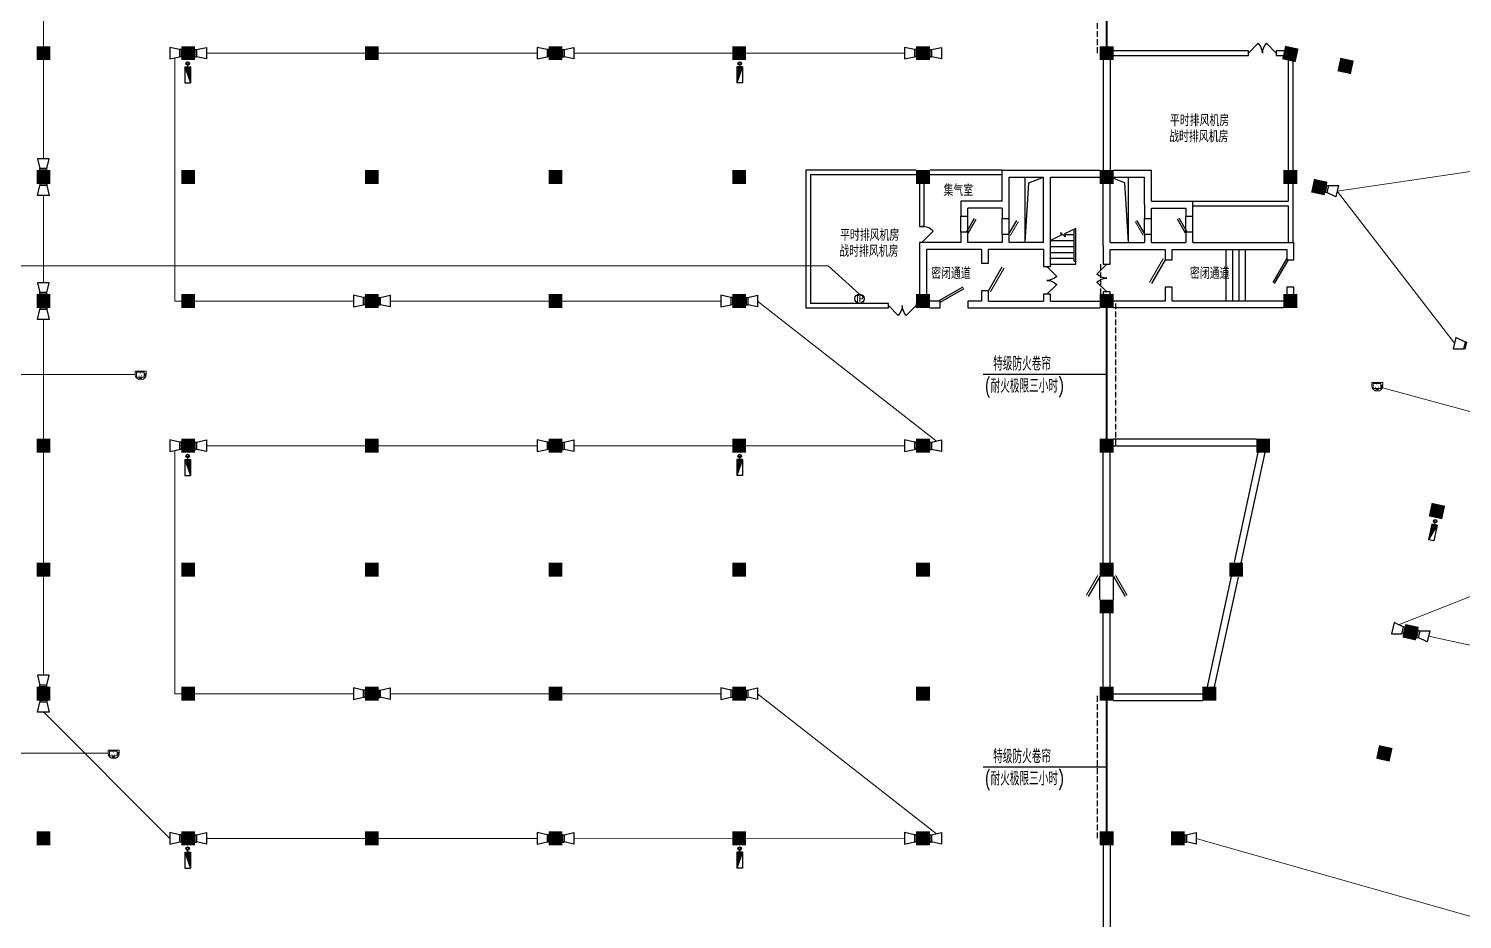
# Model space of a CAD drawing. Extents: x 791398 to 2325386, y -987887 to -518217.
# Drawn here: x 1444951 to 1507381, y -802477 to -763687 of the extents above; entities that cross this region are included whole.
import ezdxf
from ezdxf.enums import TextEntityAlignment as Align

# ---------------------------------------------------------------- set-up
doc = ezdxf.new("R2010")
doc.units = 0
doc.header["$LTSCALE"] = 1000
doc.header["$MEASUREMENT"] = 0
doc.linetypes.add('BORDER', pattern=[1.75, 0.5, -0.25, 0.5, -0.25, 0, -0.25])
doc.linetypes.add('DASH', pattern=[0.35, 0.25, -0.1])
for name, color, linetype in [('COLUMN', 252, 'Continuous'), ('HT-TEXT', 7, 'Continuous'), ('JPS-X', 1, 'BORDER'), ('JPS-XHS', 7, 'Continuous'), ('PS房间字', 3, 'Continuous'), ('RD-equip', 3, 'Continuous'), ('RD-text', 4, 'Continuous'), ('STAIR', 9, 'Continuous'), ('TEXT', 7, 'Continuous'), ('WALL', 8, 'Continuous'), ('WINDOW', 8, 'Continuous'), ('ZS封堵', 40, 'Continuous'), ('ZS房间字', 6, 'Continuous')]:
    doc.layers.add(name, color=color, linetype=linetype)
doc.layers.add('RD-line', color=2, linetype='Continuous', lineweight=0)
doc.styles.add('_TCH_DIM', font='SIMPLEX', dxfattribs={"bigfont": 'GBCBIG'})
doc.styles.add('_TEL_DIM', font='SIMPLEX', dxfattribs={"width": 0.8, "height": 3.5, "bigfont": 'HZTXT'})
doc.styles.add('FS1', font='txt4', dxfattribs={"width": 0.8, "bigfont": 'fstxt'})
doc.styles.add('FS2', font='tjromans.shx', dxfattribs={"width": 0.8, "bigfont": 'tjhztxt.shx'})
doc.linetypes.add('BRA', pattern='A,2.8,-0.1,["B",_TEL_DIM,S=0.07,R=0,X=0,Y=-0.12],-0.25', length=3.15)
doc.linetypes.add('CCTV', pattern='A,2.8,-0.1,["V",_TEL_DIM,S=0.07,R=0,X=0,Y=-0.12],-0.25', length=3.15)
doc.linetypes.add('TD', pattern='A,2.8,-0.1,["C",_TEL_DIM,S=0.07,R=0,X=0,Y=-0.12],-0.25', length=3.15)

# ---------------------------------------------------------------- blocks, each defined once
blk = doc.blocks.new('FF')
at = {"linetype": 'Continuous'}
for radius in [75, 60]:
    blk.add_circle((0, 0), radius, dxfattribs=at)
blk = doc.blocks.new('DXHS')
at = {"layer": 'JPS-XHS'}
blk.add_hatch(color=256, dxfattribs=at).paths.add_polyline_path([(-350, 240), (-350, 0), (350, 0)])
at = {"layer": 'JPS-XHS', "linetype": 'Continuous'}
for p, q in [((-350, 240), (-350, 0)), ((-350, 240), (350, 240)), ((-350, 0), (350, 0)), ((350, 240), (350, 0))]:
    blk.add_line(p, q, dxfattribs=at)
at = {"layer": 'JPS-XHS'}
blk.add_line((-350, 240), (350, 0), dxfattribs=at)
blk = doc.blocks.new('xxhhsss')
at = {"layer": 'JPS-X', "const_width": 50}
for points in [[(-13285, -67016), (-13285, -66866)], [(10755, -67016), (10755, -66866)], [(-13285, -84116), (-13285, -83966)], [(10755, -84116), (10755, -83966)], [(41009, -86953), (41041, -86806)], [(-13285, -101216), (-13285, -101066)], [(10755, -101216), (10755, -101066)]]:
    blk.add_lwpolyline(points, dxfattribs=at)
at = {"layer": 'JPS-X'}
for p, rotation in [((-13285, -66866), 90), ((10755, -66866), 270), ((-13285, -83966), 90), ((10755, -83966), 270), ((41041, -86806), 257.7513756366785), ((-13285, -101066), 90), ((10755, -101066), 270)]:
    blk.add_blockref('FF', p, dxfattribs=dict(at, rotation=rotation))
at = {"layer": 'JPS-XHS', "xscale": -1, "rotation": 90}
for p in [(-13165, -67366), (-13165, -84466), (-13165, -101566)]:
    blk.add_blockref('DXHS', p, dxfattribs=at)
at = {"layer": 'JPS-XHS'}
for p, rotation in [((10635, -67366), 270), ((10635, -84466), 270), ((40818, -87270), 257.7513756366785), ((10635, -101566), 270)]:
    blk.add_blockref('DXHS', p, dxfattribs=dict(at, rotation=rotation))
blk = doc.blocks.new('_FZH')
blk.add_solid([(-0.5, -0.5), (0.5, -0.5), (-0.5, 0.5), (0.5, 0.5)])
blk = doc.blocks.new('$DorLib2D$00000192')
at = {"color": 0}
blk.add_line((-0.5, 0.125), (0.366, 0.625), dxfattribs=at)
at = {"color": 0, "const_width": 0.0417}
blk.add_lwpolyline([(-0.542, 0.197), (0.324, 0.697)], dxfattribs=at)
blk = doc.blocks.new('$DorLib2D$00000181')
at = {"color": 0}
for p, q in [((-0.533, 0.141), (0.333, 0.641)), ((-0.5, 0.083), (0.366, 0.583))]:
    blk.add_line(p, q, dxfattribs=at)
blk = doc.blocks.new('$DorLib2D$00000116')
at = {"color": 0}
for p, q in [((-0.5, 0), (-0.146, 0.354)), ((0.5, 0), (0.146, 0.354))]:
    blk.add_line(p, q, dxfattribs=at)
for centre, start, end in [((-0.5, 0), 0, 45), ((0.5, 0), 135, 180)]:
    blk.add_arc(centre, 0.5, start, end, dxfattribs=at)
blk = doc.blocks.new('$DorLib2D$00000190')
at = {"color": 0}
blk.add_line((-0.5, 0.187), (0.366, 0.687), dxfattribs=at)
at = {"color": 0, "const_width": 0.0625}
blk.add_lwpolyline([(-0.562, 0.296), (0.304, 0.796)], dxfattribs=at)
blk = doc.blocks.new('$DorLib2D$00000180')
at = {"color": 0}
for p, q in [((-0.557, 0.242), (0.309, 0.742)), ((-0.5, 0.143), (0.366, 0.643))]:
    blk.add_line(p, q, dxfattribs=at)
blk = doc.blocks.new('$DorLib2D$00000114')
at = {"color": 0}
blk.add_line((0.5, 0), (-0.207, 0.707), dxfattribs=at)
blk.add_arc((0.5, 0), 1, 135, 180, dxfattribs=at)
blk = doc.blocks.new('$DorLib2D$00000191')
at = {"color": 0}
blk.add_line((-0.5, 0.15), (0.366, 0.65), dxfattribs=at)
at = {"color": 0, "const_width": 0.05}
blk.add_lwpolyline([(-0.55, 0.237), (0.316, 0.737)], dxfattribs=at)
blk = doc.blocks.new('dadadadadadadad')
at = {"layer": 'RD-equip'}
for p, q in [((-157, 0), (-157, -70)), ((-157, 0), (157, 0)), ((157, 0), (157, -70)), ((-154, -70), (-253, -500)), ((-253, -500), (248, -500)), ((-157, -70), (157, -70)), ((248, -500), (155, -70))]:
    blk.add_line(p, q, dxfattribs=at)
blk = doc.blocks.new('PCY07')
at = {"color": 0, "lineweight": -2}
for p, q in [((-321, 0), (-321, 182)), ((-321, 182), (321, 182)), ((-249, -161), (-249, 129)), ((-249, 129), (205, 129)), ((205, 129), (205, -161)), ((321, 0), (321, 182)), ((205, -161), (-249, -161))]:
    blk.add_line(p, q, dxfattribs=at)
at = {"color": 0, "lineweight": -2, "const_width": 25}
for points in [[(-34, 48, 1), (-9, 48, 1)], [(-111, -81, 1), (-86, -81, 1)], [(67, -81, -1), (42, -81, -1)]]:
    blk.add_lwpolyline(points, format="xyb", close=True, dxfattribs=at)
at = {"color": 0, "lineweight": -2, "const_width": 80}
blk.add_lwpolyline([(245, 69), (245, -100)], dxfattribs=at)
at = {"color": 0, "lineweight": -2}
blk.add_lwpolyline([(-12, -162, 100, 250, 0), (-12, -272, 250, 250, 0)], format="xyseb", dxfattribs=at)
blk.add_arc((0, 0), 321, 180, 0, dxfattribs=at)
blk = doc.blocks.new('TELEPHONE')
at = {"layer": 'RD-equip'}
blk.add_circle((-32658, -70477), 200, dxfattribs=at)
at = {"layer": 'RD-text', "style": 'FS1', "width": 0.8}
blk.add_attdef('T', text='', height=350, dxfattribs=at).set_placement((-32658, -70477), align=Align.MIDDLE)

msp = doc.modelspace()

# ---------------------------------------------------------------- linework, layer by layer
for p, q in [((1488344, -772999), (1488344, -770149)), ((1492844, -772999), (1492844, -770149)), ((1491594, -788549), (1491594, -787549)), ((1492194, -788549), (1492194, -787549))]:
    msp.add_line(p, q)
for points in [[(1488344, -772999), (1488502, -770408), (1489144, -770149)], [(1492844, -772999), (1492685, -770408), (1492044, -770149)]]:
    msp.add_lwpolyline(points)
at = {"layer": 'HT-TEXT'}
for p, q in [((1486519, -778729, 0), (1491894, -778729)), ((1486519, -795829, 0), (1491894, -795829))]:
    msp.add_line(p, q, dxfattribs=at)
at = {"layer": 'RD-line', "linetype": 'BRA', "ltscale": 0.8}
for p, q in [((1445590, -759049), (1445590, -769349)), ((1452194, -764752), (1451594, -764753)), ((1467093, -764751), (1452694, -764752)), ((1468194, -764751), (1467594, -764751)), ((1483093, -764749), (1468694, -764751)), ((1484194, -764749), (1483594, -764749)), ((1451309, -764954), (1451309, -775550)), ((1517154, -768527), (1501934, -770760)), ((1445590, -769849), (1445590, -770449)), ((1445590, -770949), (1445590, -774749)), ((1501934, -770760), (1507044, -777384)), ((1445590, -775249), (1445590, -775849)), ((1459093, -775550), (1451309, -775550)), ((1459594, -775553), (1460194, -775553)), ((1460694, -775553), (1475093, -775553)), ((1475594, -775553), (1476194, -775553)), ((1476694, -775550), (1484479, -781649)), ((1445590, -776349), (1445590, -791849)), ((1451309, -782054), (1451309, -792650)), ((1452194, -781852), (1451594, -781853)), ((1467093, -781851), (1452694, -781852)), ((1468194, -781851), (1467594, -781851)), ((1483093, -781849), (1468694, -781851)), ((1484194, -781849), (1483594, -781849)), ((1513314, -786215), (1504605, -789646)), ((1504837, -789909), (1505423, -790036)), ((1505912, -790142), (1519984, -793197)), ((1445590, -792349), (1445590, -792949)), ((1459093, -792650), (1451309, -792650)), ((1460194, -792649), (1459594, -792649)), ((1475093, -792649), (1460694, -792649)), ((1476194, -792649), (1475594, -792649)), ((1476694, -792650), (1484479, -798749)), ((1451093, -798950), (1445590, -793447)), ((1452194, -798952), (1451594, -798953)), ((1467093, -798951), (1452694, -798952)), ((1468194, -798951), (1467594, -798951)), ((1483093, -798949), (1468694, -798951)), ((1484194, -798949), (1483594, -798949)), ((1517398, -805111), (1495795, -798950))]:
    msp.add_line(p, q, dxfattribs=at)
at = {"layer": 'RD-line', "linetype": 'TD'}
for p, q in [((1443461, -774017), (1479763, -774017)), ((1479763, -774017), (1481132, -775249))]:
    msp.add_line(p, q, dxfattribs=at)
at = {"layer": 'RD-line', "linetype": 'CCTV'}
for p, q in [((1449586, -778745), (1442461, -778745)), ((1503863, -779311), (1517875, -783123)), ((1448415, -795243), (1442461, -795243))]:
    msp.add_line(p, q, dxfattribs=at)
at = {"layer": 'STAIR'}
for p, q in [((1489912, -772687), (1489444, -772909)), ((1490081, -772752), (1489890, -772563)), ((1489890, -772563), (1489912, -772687)), ((1489905, -772649), (1489977, -772649)), ((1490544, -772389), (1490057, -772619)), ((1490057, -772619), (1490081, -772752)), ((1490062, -772649), (1490484, -772649)), ((1490484, -773819), (1490484, -772417)), ((1490544, -773097), (1490544, -772389)), ((1490544, -773819), (1490544, -772389)), ((1489444, -772909), (1490484, -772909)), ((1489444, -773949), (1489444, -772909)), ((1489444, -773169), (1490484, -773169)), ((1489444, -773429), (1490484, -773429)), ((1490544, -773819), (1490544, -773097)), ((1497104, -775549), (1497104, -773299)), ((1497384, -775549), (1497384, -773299)), ((1497664, -775549), (1497664, -773299)), ((1497944, -775549), (1497944, -773299)), ((1489444, -773689), (1490484, -773689)), ((1489444, -773949), (1490544, -773949)), ((1490484, -773819), (1490544, -773819)), ((1490544, -773949), (1490544, -773819))]:
    msp.add_line(p, q, dxfattribs=at)
at = {"layer": 'WALL'}
for p, q in [((1498073, -764649), (1492194, -764649)), ((1498073, -764849), (1498073, -764649)), ((1499617, -764649), (1499273, -764649)), ((1499273, -764649), (1499273, -764849)), ((1491744, -765049), (1491744, -769849)), ((1492044, -765049), (1492044, -769849)), ((1492194, -764849), (1498073, -764849)), ((1499273, -764849), (1499573, -764849)), ((1499794, -765073), (1499794, -769849)), ((1499994, -765117), (1499994, -769849)), ((1478794, -769849), (1478794, -775849)), ((1483594, -769849), (1478794, -769849)), ((1478994, -770049), (1478994, -775649)), ((1483594, -770049), (1478994, -770049)), ((1487344, -769849), (1484194, -769849)), ((1487344, -770049), (1484194, -770049)), ((1487344, -769849), (1489294, -769849)), ((1487344, -770149), (1487344, -769849)), ((1487344, -771199), (1487344, -770149)), ((1487644, -770149), (1489144, -770149)), ((1487644, -771349), (1487644, -770149)), ((1487644, -770149), (1487644, -770149)), ((1489144, -772999), (1489144, -770149)), ((1489294, -769849), (1491594, -769849)), ((1489444, -770149), (1491594, -770149)), ((1489444, -773149), (1489444, -770149)), ((1492194, -769849), (1493844, -769849)), ((1492194, -770149), (1493544, -770149)), ((1493544, -771349), (1493544, -770149)), ((1493844, -771199), (1493844, -769849)), ((1483744, -770449), (1483744, -772299)), ((1483944, -772299), (1483944, -770449)), ((1491744, -773149), (1491744, -770449)), ((1492044, -772999), (1492044, -770449)), ((1499794, -770449), (1499794, -771199)), ((1499994, -770449), (1499994, -771349)), ((1485544, -771199), (1485544, -771849)), ((1487344, -771199), (1485544, -771199)), ((1485844, -771849), (1485844, -771499)), ((1487344, -771499), (1485844, -771499)), ((1487344, -771499), (1487344, -771949)), ((1487644, -771949), (1487644, -771349)), ((1493544, -771349), (1493544, -771949)), ((1493844, -771199), (1495644, -771199)), ((1493844, -771949), (1493844, -771499)), ((1493844, -771499), (1495344, -771499)), ((1495344, -771499), (1495344, -771849)), ((1495644, -771849), (1495644, -771199)), ((1495644, -771199), (1499794, -771199)), ((1495644, -771399), (1499794, -771399)), ((1499794, -771399), (1499794, -772999)), ((1499994, -771349), (1499994, -772999)), ((1485544, -771849), (1485844, -771849)), ((1487344, -771949), (1487644, -771949)), ((1493544, -771949), (1493844, -771949)), ((1495344, -771849), (1495644, -771849)), ((1483744, -772299), (1483944, -772299)), ((1485844, -772549), (1485544, -772549)), ((1485544, -772549), (1485544, -772999)), ((1485844, -772999), (1485844, -772549)), ((1487644, -772649), (1487344, -772649)), ((1487344, -772649), (1487344, -772999)), ((1487644, -772999), (1487644, -772649)), ((1493844, -772649), (1493544, -772649)), ((1493544, -772649), (1493544, -772999)), ((1493844, -772999), (1493844, -772649)), ((1495644, -772549), (1495344, -772549)), ((1495344, -772549), (1495344, -772999)), ((1495644, -772999), (1495644, -772549)), ((1483744, -772999), (1483744, -775249)), ((1485544, -772999), (1483744, -772999)), ((1483944, -772999), (1483744, -772999)), ((1484044, -773299), (1484044, -775249)), ((1485694, -773299), (1484044, -773299)), ((1486444, -773299), (1485694, -773299)), ((1486594, -772999), (1485844, -772999)), ((1486444, -773299), (1486444, -773899)), ((1487344, -772999), (1486594, -772999)), ((1487494, -773299), (1486744, -773299)), ((1486744, -773899), (1486744, -773299)), ((1489144, -773299), (1487494, -773299)), ((1489144, -772999), (1487644, -772999)), ((1489144, -773299), (1489144, -774049)), ((1489444, -774049), (1489444, -773149)), ((1491744, -773149), (1491744, -773949)), ((1492044, -772999), (1493544, -772999)), ((1492044, -773949), (1492044, -773299)), ((1492044, -773299), (1493694, -773299)), ((1493694, -773299), (1494444, -773299)), ((1493844, -772999), (1494594, -772999)), ((1494444, -773299), (1494444, -773749)), ((1494594, -772999), (1495344, -772999)), ((1494744, -773299), (1495494, -773299)), ((1494744, -773749), (1494744, -773299)), ((1495494, -773299), (1499744, -773299)), ((1495644, -772999), (1500044, -772999)), ((1499744, -773299), (1499744, -773749)), ((1500044, -773749), (1500044, -772999)), ((1486444, -773899), (1486744, -773899)), ((1489144, -774049), (1489444, -774049)), ((1491744, -773949), (1492044, -773949)), ((1494444, -773749), (1494744, -773749)), ((1499744, -773749), (1500044, -773749)), ((1486744, -775099), (1486444, -775099)), ((1486444, -775099), (1486444, -775549)), ((1486744, -775549), (1486744, -775099)), ((1489444, -775249), (1489144, -775249)), ((1489144, -775249), (1489144, -775549)), ((1489444, -775549), (1489444, -775249)), ((1492044, -775149), (1491744, -775149)), ((1491744, -775149), (1491744, -775249)), ((1492044, -775249), (1492044, -775149)), ((1494744, -774949), (1494444, -774949)), ((1494444, -774949), (1494444, -775549)), ((1494744, -775549), (1494744, -774949)), ((1500044, -774949), (1499744, -774949)), ((1499744, -774949), (1499744, -775249)), ((1500044, -775249), (1500044, -774949)), ((1478794, -775849), (1482394, -775849)), ((1482394, -775649), (1478994, -775649)), ((1482394, -775849), (1482394, -775649)), ((1483594, -775649), (1483594, -775849)), ((1484644, -775549), (1484194, -775549)), ((1484194, -775849), (1484644, -775849)), ((1484644, -775849), (1484644, -775549)), ((1486444, -775549), (1485844, -775549)), ((1485844, -775549), (1485844, -775849)), ((1485844, -775849), (1486594, -775849)), ((1486594, -775849), (1489294, -775849)), ((1486744, -775549), (1489144, -775549)), ((1489294, -775849), (1491594, -775849)), ((1489444, -775549), (1491594, -775549)), ((1494444, -775549), (1492194, -775549)), ((1494594, -775849), (1492194, -775849)), ((1497444, -775849), (1494594, -775849)), ((1497144, -775549), (1494744, -775549)), ((1497144, -775549), (1497144, -775549)), ((1499594, -775549), (1497144, -775549)), ((1497444, -775849), (1497444, -775849)), ((1499594, -775849), (1497444, -775849)), ((1492194, -781549), (1498407, -781549)), ((1491744, -786949), (1491744, -782149)), ((1492044, -786949), (1492044, -782149)), ((1492194, -781849), (1498407, -781849)), ((1497454, -786917), (1498489, -782149)), ((1497754, -786949), (1498796, -782149)), ((1497317, -787549), (1496274, -792349)), ((1497617, -787581), (1496581, -792349)), ((1491744, -792349), (1491744, -789149)), ((1492044, -792349), (1492044, -789149)), ((1492194, -792649), (1496063, -792649)), ((1492194, -792949), (1496063, -792949)), ((1491744, -799249), (1491744, -804049)), ((1492044, -799249), (1492044, -804049))]:
    msp.add_line(p, q, dxfattribs=at)
at = {"layer": 'WINDOW'}
for p, q in [((1485544, -772549, 150), (1485544, -771849, 150)), ((1485844, -772549, 150), (1485844, -771849, 150)), ((1487344, -772649, 150), (1487344, -771949, 150)), ((1487644, -772649, 150), (1487644, -771949, 150)), ((1493544, -772649, 150), (1493544, -771949, 150)), ((1493844, -772649, 150), (1493844, -771949, 150)), ((1495344, -772549, 150), (1495344, -771849, 150)), ((1495644, -772549, 150), (1495644, -771849, 150))]:
    msp.add_line(p, q, dxfattribs=at)
at = {"layer": 'WINDOW', "linetype": 'DASH', "ltscale": 2, "const_width": 100}
for points in [[(1491894, -758749), (1491894, -764449)], [(1491894, -775849), (1491894, -781549)], [(1491894, -792949), (1491894, -798649)]]:
    msp.add_lwpolyline(points, dxfattribs=at)
at = {"layer": 'ZS封堵', "linetype": 'DASH'}
for points in [[(1491494, -764749), (1491494, -757756)], [(1491644, -775249), (1491644, -773849)], [(1492294, -781849), (1492294, -775549)], [(1491494, -798949), (1491494, -792649)]]:
    msp.add_lwpolyline(points, dxfattribs=at)

# ---------------------------------------------------------------- block references
at = {"layer": 'COLUMN'}
for p, xscale, yscale, zscale, rotation in [((1445594, -764749), 600, 600, 600, 359.9999999997665), ((1451894, -764749), 600, 600, 600, 359.9999999997665), ((1459894, -764749), 600, 600, 600, 359.9999999997665), ((1467894, -764749), 600, 600, 600, 359.9999999997665), ((1475894, -764749), 600, 600, 600, 359.9999999997665), ((1483894, -764749), 600, 600, 600, 359.9999999997665), ((1491894, -764749), 600, 600, 600, 359.9999999997777), ((1499894, -764788), 599.9999999998946, 599.9999999998699, 599.9999999998699, 347.7513756325903), ((1502298, -765310), 599.9999999999193, 600.0000000000331, 600.0000000000331, 347.7513756325794), ((1445594, -770149), 600, 600, 600, 359.9999999997999), ((1451894, -770149), 600, 600, 600, 359.9999999997999), ((1459894, -770149), 600, 600, 600, 359.9999999997888), ((1467894, -770149), 600, 600, 600, 359.9999999997888), ((1475894, -770149), 600, 600, 600, 359.9999999997999), ((1483894, -770149), 600, 600, 600, 359.9999999997888), ((1491894, -770149), 600, 600, 600, 359.9999999997888), ((1499894, -770149), 600, 600, 600, 359.9999999997888), ((1501152, -770587), 599.9999999999441, 599.9999999999687, 599.9999999999687, 347.7513756325686), ((1445594, -775549), 600, 600, 600, 359.9999999997999), ((1451894, -775549), 600, 600, 600, 359.9999999997888), ((1459894, -775549), 600, 600, 600, 359.9999999997888), ((1467894, -775549), 600, 600, 600, 359.9999999997888), ((1475894, -775549), 600, 600, 600, 359.9999999997888), ((1483894, -775549), 600, 600, 600, 359.9999999997888), ((1491894, -775549), 600, 600, 600, 359.9999999997888), ((1499894, -775549), 600, 600, 600, 359.9999999997888), ((1445594, -781849), 600, 600, 600, 359.9999999997888), ((1451894, -781849), 600, 600, 600, 359.9999999997999), ((1459894, -781849), 600, 600, 600, 359.9999999997888), ((1467894, -781849), 600, 600, 600, 359.9999999997999), ((1475894, -781849), 600, 600, 600, 359.9999999997888), ((1483894, -781849), 600, 600, 600, 359.9999999997999), ((1491894, -781849), 600, 600, 600, 359.9999999997888), ((1498707, -781849), 600, 600, 600, 359.9999999997888), ((1506276, -784695), 599.9999999999441, 600.0000000000331, 600.0000000000331, 347.7513756325686), ((1445594, -787249), 600, 600, 600, 359.9999999997665), ((1451894, -787249), 600, 600, 600, 359.9999999997665), ((1459894, -787249), 600, 600, 600, 359.9999999997665), ((1467894, -787249), 600, 600, 600, 359.9999999997777), ((1475894, -787249), 600, 600, 600, 359.9999999997665), ((1483894, -787249), 600, 600, 600, 359.9999999997665), ((1491894, -787249), 600, 600, 600, 359.9999999997777), ((1497535, -787249), 600, 600, 600, 359.9999999997777), ((1491894, -788849), 600, 600, 600, 359.9999999997777), ((1505130, -789972), 599.9999999999441, 600.0000000000181, 600.0000000000181, 347.7513756325686), ((1445594, -792649), 600, 600, 600, 359.9999999997665), ((1451894, -792649), 600, 600, 600, 359.9999999997665), ((1459894, -792649), 600, 600, 600, 359.9999999997665), ((1467894, -792649), 600, 600, 600, 359.9999999997555), ((1475894, -792649), 600, 600, 600, 359.9999999997665), ((1483894, -792649), 600, 600, 600, 359.9999999997665), ((1491894, -792649), 600, 600, 600, 359.9999999997665), ((1496363, -792649), 600, 600, 600, 359.9999999997665), ((1503985, -795249), 599.9999999999193, 599.9999999999687, 599.9999999999687, 347.7513756325794), ((1445594, -798949), 600, 600, 600, 359.9999999997443), ((1451894, -798949), 600, 600, 600, 359.9999999997443), ((1459894, -798949), 600, 600, 600, 359.9999999997443), ((1467894, -798949), 600, 600, 600, 359.9999999997443), ((1475894, -798949), 600, 600, 600, 359.9999999997443), ((1483894, -798949), 600, 600, 600, 359.9999999997443), ((1491894, -798949), 600, 600, 600, 359.9999999997443), ((1494995, -798949), 600, 600, 600, 359.9999999997443)]:
    msp.add_blockref('_FZH', p, dxfattribs=dict(at, xscale=xscale, yscale=yscale, zscale=zscale, rotation=rotation))
at = {"layer": 'JPS-XHS'}
msp.add_blockref('xxhhsss', (1465159, -698333), dxfattribs=at)
at = {"layer": 'RD-equip'}
ref = msp.add_blockref('TELEPHONE', (1513790, -704972), dxfattribs=at)
ref.add_attrib('T', 'TP', dxfattribs={"layer": 'RD-text', "height": 270, "style": 'FS1', "width": 0.7}).set_placement((1481132, -775449), align=Align.MIDDLE)
at = {"layer": 'RD-equip', "color": 3, "lineweight": 0, "xscale": 0.7475813101045787, "yscale": 0.7475813099881634, "zscale": 0.74758131}
for p in [(1449826, -778745), (1503681, -779237), (1448655, -795243)]:
    msp.add_blockref('PCY07', p, dxfattribs=at)
at = {"layer": 'RD-line', "color": 1}
for p, rotation in [((1451594, -764753), 270), ((1467594, -764753), 270), ((1483594, -764753), 270), ((1445590, -769849), 180), ((1445590, -775249), 180), ((1459594, -775553), 270), ((1475594, -775553), 270), ((1507531, -777498), 257.094697204239), ((1451594, -781853), 270), ((1467594, -781853), 270), ((1483594, -781853), 270), ((1504837, -789909), 257.094697204239), ((1445590, -792349), 180), ((1459594, -792653), 270), ((1475594, -792653), 270), ((1451594, -798953), 270), ((1467594, -798953), 270), ((1483594, -798953), 270)]:
    msp.add_blockref('dadadadadadadad', p, dxfattribs=dict(at, rotation=rotation))
at = {"layer": 'RD-line', "color": 1, "xscale": -1}
for p, rotation in [((1452194, -764753), 90), ((1468194, -764753), 90), ((1484194, -764753), 90), ((1501446, -770651), 77.094697204239), ((1460194, -775553), 90), ((1476194, -775553), 90), ((1452194, -781853), 90), ((1468194, -781853), 90), ((1484194, -781853), 90), ((1505422, -790043), 77.094697204239), ((1460194, -792653), 90), ((1476194, -792653), 90), ((1452194, -798953), 90), ((1468194, -798953), 90), ((1484194, -798953), 90), ((1495295, -798953), 90)]:
    msp.add_blockref('dadadadadadadad', p, dxfattribs=dict(at, rotation=rotation))
for p in [(1445590, -770449), (1445590, -775849), (1445590, -792949)]:
    msp.add_blockref('dadadadadadadad', p, dxfattribs=at)
at = {"layer": 'WINDOW'}
for name, p, xscale, yscale, zscale, rotation in [('$DorLib2D$00000116', (1498673, -764749), 1200, 1200, 1200, 359.9999999997698), ('$DorLib2D$00000180', (1485694, -772199), 700, -700, 700, 89.99999999960723), ('$DorLib2D$00000190', (1487494, -772299), 700, -700, 700, 90.00000000155636), ('$DorLib2D$00000190', (1493694, -772299), 700, 700, 700, 89.99999999802861), ('$DorLib2D$00000180', (1495494, -772199), 700, 700, 700, 89.99999999997779), ('$DorLib2D$00000114', (1483844, -772649), -700, -700, -700, 89.99999999990662), ('$DorLib2D$00000192', (1486594, -774499), -1200, 1200, -1200, 269.9999999975444), ('$DorLib2D$00000116', (1489294, -774649), 1200, -1200, 1200, 90.00000000015811), ('$DorLib2D$00000116', (1491894, -774549), -1200, 1200, -1200, 89.99999999991107), ('$DorLib2D$00000192', (1494594, -774349), 1200, -1200, 1200, 270.0000000020406), ('$DorLib2D$00000181', (1499894, -774349), 1200, -1200, 1200, 269.9999999999), ('$DorLib2D$00000181', (1485244, -775699), 1200, 1200, 1200, 359.9999999979906), ('$DorLib2D$00000116', (1482994, -775749), -1200, 1200, -1200, 180.0000000003349), ('$DorLib2D$00000191', (1491744, -788049), -1000, 1000, -1000, 89.99999999991107), ('$DorLib2D$00000191', (1492044, -788049), -1000, -1000, -1000, 89.99999999991107)]:
    msp.add_blockref(name, p, dxfattribs=dict(at, xscale=xscale, yscale=yscale, zscale=zscale, rotation=rotation))

# ---------------------------------------------------------------- texts
at = {"layer": 'PS房间字', "style": '_TCH_DIM'}
for s, p in [('平时排风机房', (1494649, -767936)), ('集气室', (1484788, -770981)), ('平时排风机房', (1480283, -772929))]:
    msp.add_text(s, height=506.4, dxfattribs=at).set_placement(p)
at = {"layer": 'TEXT', "style": 'FS2', "width": 0.7}
for p in [(1488211, -778577, 0), (1488211, -795677, 0)]:
    msp.add_text('特级防火卷帘', height=600, rotation=0.16112, dxfattribs=at).set_placement(p, align=Align.CENTER)
for p in [(1486585, -779550), (1486585, -796650)]:
    msp.add_text('(耐火极限三小时)', height=600, rotation=0.16112, dxfattribs=at).set_placement(p)
at = {"layer": 'ZS房间字', "style": '_TCH_DIM'}
for s, p in [('战时排风机房', (1494613, -768633)), ('战时排风机房', (1480247, -773626)), ('密闭通道', (1484252, -774593)), ('密闭通道', (1495522, -774593))]:
    msp.add_text(s, height=506.4, dxfattribs=at).set_placement(p)

doc.saveas('drawing.dxf')
